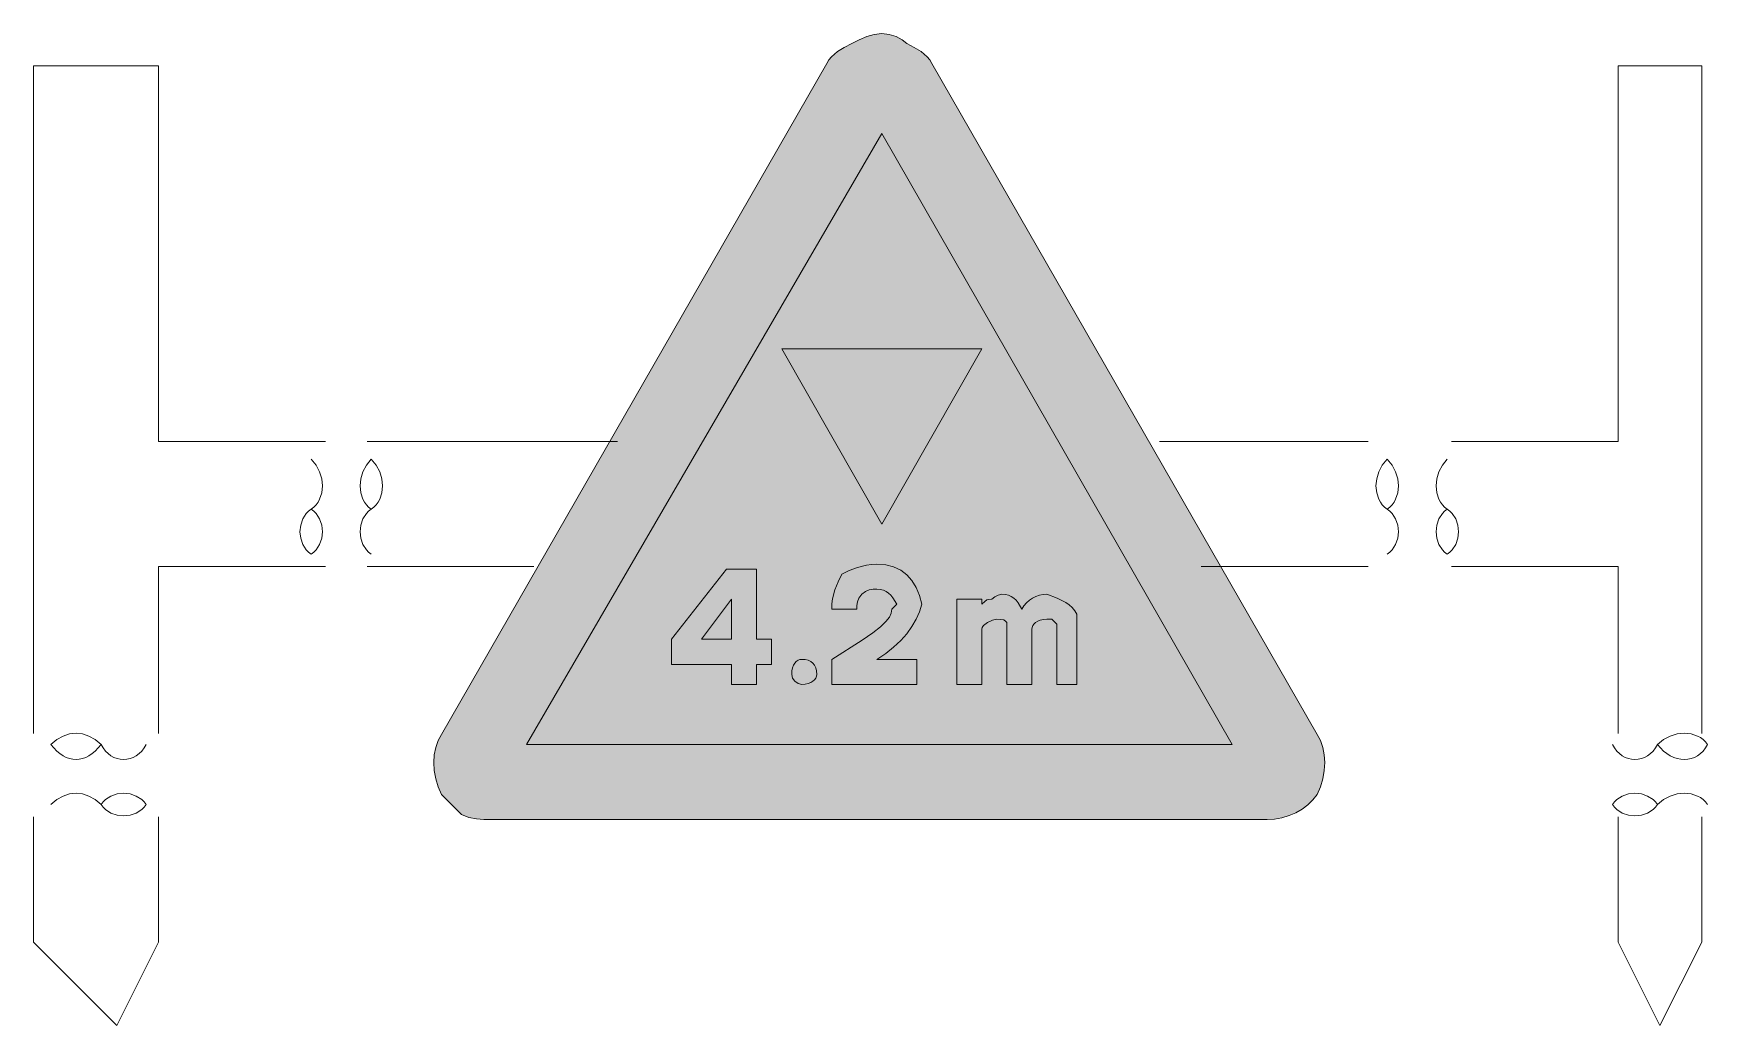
# Model space of a CAD drawing. Header units: metres. Extents: x 81 to 482, y 14 to 252.
import ezdxf

# ---------------------------------------------------------------- set-up
doc = ezdxf.new("R2010")
doc.units = ezdxf.units.M
for name, color, linetype, true_color in [('FILL_BLACK_000000', 7, 'Continuous', 0x000000), ('FILL_RED_FF0000', 7, 'Continuous', 0xff0000), ('FILL_WHITE_FFFFFF', 7, 'Continuous', 0xffffff), ('STROKE_BLACK_000000', 7, 'Continuous', 0x000000)]:
    doc.layers.add(name, color=color, linetype=linetype, true_color=true_color)

msp = doc.modelspace()

# ---------------------------------------------------------------- hatches: boundary and pattern name
at = {"layer": 'FILL_BLACK_000000', "true_color": 0x000000}
h = msp.add_hatch(color=7, dxfattribs=at)
h.dxf.hatch_style = 1
h.paths.add_polyline_path([(308.01, 176.32), (284.01, 134.32), (260.01, 176.32), (308.01, 176.32)])
h = msp.add_hatch(color=7, dxfattribs=at)
h.dxf.hatch_style = 1
h.paths.add_polyline_path([(292.41, 101.92), (292.41, 95.92), (272.01, 95.92), (272.01, 101.92), (279.32, 106.49), (281.84, 108.25), (283.71, 109.72), (285.02, 110.97), (285.85, 112.04), (286.28, 113.01), (286.41, 113.92), (287.61, 115.12), (286.69, 116.69), (286.2, 117.31), (285.66, 117.82), (285.07, 118.21), (284.4, 118.49), (283.66, 118.66), (282.81, 118.72), (281.91, 118.7), (281.01, 118.57), (280.11, 118.21), (279.21, 117.52), (278.52, 116.62), (278.16, 115.72), (278.03, 114.82), (278.01, 113.92), (272.01, 113.92), (272.06, 115.22), (272.22, 116.41), (272.76, 118.57), (273.53, 120.5), (274.41, 122.32), (276.23, 123.2), (278.16, 123.97), (280.32, 124.51), (281.51, 124.67), (282.81, 124.72), (284.95, 124.55), (286.86, 124.06), (288.55, 123.26), (290.01, 122.17), (291.25, 120.79), (292.26, 119.15), (293.05, 117.26), (293.61, 115.12), (293.05, 113.32), (292.26, 111.54), (291.25, 109.78), (290.01, 108.07), (288.55, 106.41), (286.86, 104.83), (284.95, 103.32), (282.81, 101.92), (292.41, 101.92)])
h = msp.add_hatch(color=7, dxfattribs=at)
h.dxf.hatch_style = 1
h.paths.add_polyline_path([(257.61, 100.72), (254.01, 100.72), (254.01, 95.92), (248.01, 95.92), (248.01, 100.72), (233.61, 100.72), (233.61, 106.72), (246.81, 123.52), (254.01, 123.52), (254.01, 106.72), (257.61, 106.72), (257.61, 100.72)])
h.paths.add_polyline_path([(248.01, 106.72), (248.01, 116.32), (240.81, 106.72), (248.01, 106.72)], flags=16)
h = msp.add_hatch(color=7, dxfattribs=at)
h.dxf.hatch_style = 1
h.paths.add_polyline_path([(322.77, 111.47), (322.03, 111.31), (321.42, 111.08), (320.91, 110.77), (320.52, 110.41), (320.23, 110), (320.07, 109.57), (320.01, 109.12), (320.01, 95.92), (314.01, 95.92), (314.01, 110.32), (313.96, 110.72), (313.8, 111.01), (313.26, 111.37), (312.49, 111.5), (311.61, 111.52), (310.54, 111.31), (309.36, 110.77), (308.4, 110), (308.12, 109.57), (308.01, 109.12), (308.01, 95.92), (302.01, 95.92), (302.01, 116.32), (308.01, 116.32), (308.01, 115.12), (308.72, 115.81), (309.21, 116.17), (309.7, 116.3), (310.41, 116.32), (311.16, 116.92), (311.93, 117.33), (312.81, 117.52), (313.66, 117.46), (314.4, 117.29), (315.07, 117.01), (315.66, 116.62), (316.2, 116.11), (316.69, 115.49), (317.61, 113.92), (318.11, 114.76), (318.72, 115.49), (319.4, 116.11), (320.16, 116.62), (320.97, 117.01), (321.83, 117.29), (322.71, 117.46), (323.61, 117.52), (326.08, 116.6), (328.11, 115.57), (328.95, 114.98), (329.68, 114.31), (330.3, 113.57), (330.81, 112.72), (330.81, 111.52), (330.81, 110.32), (330.81, 95.92), (326.01, 95.92), (326.01, 110.32), (324.81, 111.52), (323.61, 111.52), (322.77, 111.47)])
h = msp.add_hatch(color=7, dxfattribs=at)
h.dxf.hatch_style = 1
h.paths.add_polyline_path([(268.35, 97.87), (268.18, 97.44), (267.9, 97.03), (267.51, 96.67), (267, 96.36), (266.38, 96.13), (265.65, 95.97), (264.81, 95.92), (263.93, 96.13), (263.16, 96.67), (262.62, 97.44), (262.41, 98.32), (262.46, 99.16), (262.62, 99.89), (262.85, 100.51), (263.16, 101.02), (263.52, 101.41), (263.93, 101.69), (264.36, 101.86), (264.81, 101.92), (265.65, 101.86), (266.38, 101.69), (267, 101.41), (267.51, 101.02), (267.9, 100.51), (268.18, 99.89), (268.35, 99.16), (268.41, 98.32), (268.35, 97.87)])
at = {"layer": 'FILL_RED_FF0000', "true_color": 0xff0000}
h = msp.add_hatch(color=7, dxfattribs=at)
h.dxf.hatch_style = 1
h.paths.add_polyline_path([(389.2, 82.46), (389.76, 80.83), (390.1, 79.05), (390.21, 77.17), (390.1, 75.24), (389.76, 73.29), (389.2, 71.37), (388.41, 69.52), (387.4, 68.23), (386.2, 67.06), (384.82, 66.04), (383.31, 65.17), (381.68, 64.47), (379.97, 63.95), (378.21, 63.63), (376.41, 63.52), (190.41, 63.52), (188.61, 63.54), (186.81, 63.67), (185.01, 64.03), (183.21, 64.72), (178.41, 69.52), (177.62, 71.37), (177.06, 73.29), (176.72, 75.24), (176.61, 77.17), (176.72, 79.05), (177.06, 80.83), (177.62, 82.46), (178.41, 83.92), (270.81, 244.72), (271.31, 245.57), (271.92, 246.31), (273.36, 247.57), (275.03, 248.6), (276.81, 249.52), (278.61, 250.4), (280.41, 251.17), (282.21, 251.71), (284.01, 251.92), (285.79, 251.71), (287.46, 251.17), (288.9, 250.4), (290.01, 249.52), (291.79, 248.6), (293.46, 247.57), (294.9, 246.31), (295.51, 245.57), (296.01, 244.72), (388.41, 83.92), (389.2, 82.46)])
at = {"layer": 'FILL_WHITE_FFFFFF', "true_color": 0xffffff}
h = msp.add_hatch(color=7, dxfattribs=at)
h.dxf.hatch_style = 1
h.paths.add_polyline_path([(198.81, 81.52), (284.01, 227.92), (368.01, 81.52), (198.81, 81.52)])

# ---------------------------------------------------------------- linework, layer by layer
at = {"layer": 'FILL_BLACK_000000', "lineweight": 0, "true_color": 0x000000}
for points in [[(308.01, 176.32), (284.01, 134.32), (260.01, 176.32)], [(292.41, 101.92), (292.41, 95.92), (272.01, 95.92), (272.01, 101.92), (279.32, 106.49), (281.84, 108.25), (283.71, 109.72), (285.02, 110.97), (285.85, 112.04), (286.28, 113.01), (286.41, 113.92), (287.61, 115.12), (286.69, 116.69), (286.2, 117.31), (285.66, 117.82), (285.07, 118.21), (284.4, 118.49), (283.66, 118.66), (282.81, 118.72), (281.91, 118.7), (281.01, 118.57), (280.11, 118.21), (279.21, 117.52), (278.52, 116.62), (278.16, 115.72), (278.03, 114.82), (278.01, 113.92), (272.01, 113.92), (272.06, 115.22), (272.22, 116.41), (272.76, 118.57), (273.53, 120.5), (274.41, 122.32), (276.23, 123.2), (278.16, 123.97), (280.32, 124.51), (281.51, 124.67), (282.81, 124.72), (284.95, 124.55), (286.86, 124.06), (288.55, 123.26), (290.01, 122.17), (291.25, 120.79), (292.26, 119.15), (293.05, 117.26), (293.61, 115.12), (293.05, 113.32), (292.26, 111.54), (291.25, 109.78), (290.01, 108.07), (288.55, 106.41), (286.86, 104.83), (284.95, 103.32), (282.81, 101.92)], [(257.61, 100.72), (254.01, 100.72), (254.01, 95.92), (248.01, 95.92), (248.01, 100.72), (233.61, 100.72), (233.61, 106.72), (246.81, 123.52), (254.01, 123.52), (254.01, 106.72), (257.61, 106.72)], [(322.77, 111.47), (322.03, 111.31), (321.42, 111.08), (320.91, 110.77), (320.52, 110.41), (320.23, 110), (320.07, 109.57), (320.01, 109.12), (320.01, 95.92), (314.01, 95.92), (314.01, 110.32), (313.96, 110.72), (313.8, 111.01), (313.26, 111.37), (312.49, 111.5), (311.61, 111.52), (310.54, 111.31), (309.36, 110.77), (308.4, 110), (308.12, 109.57), (308.01, 109.12), (308.01, 95.92), (302.01, 95.92), (302.01, 116.32), (308.01, 116.32), (308.01, 115.12), (308.72, 115.81), (309.21, 116.17), (309.7, 116.3), (310.41, 116.32), (311.16, 116.92), (311.93, 117.33), (312.81, 117.52), (313.66, 117.46), (314.4, 117.29), (315.07, 117.01), (315.66, 116.62), (316.2, 116.11), (316.69, 115.49), (317.61, 113.92), (318.11, 114.76), (318.72, 115.49), (319.4, 116.11), (320.16, 116.62), (320.97, 117.01), (321.83, 117.29), (322.71, 117.46), (323.61, 117.52), (326.08, 116.6), (328.11, 115.57), (328.95, 114.98), (329.68, 114.31), (330.3, 113.57), (330.81, 112.72), (330.81, 111.52), (330.81, 110.32), (330.81, 95.92), (326.01, 95.92), (326.01, 110.32), (324.81, 111.52), (323.61, 111.52)], [(248.01, 106.72), (248.01, 116.32), (240.81, 106.72)], [(268.35, 97.87), (268.18, 97.44), (267.9, 97.03), (267.51, 96.67), (267, 96.36), (266.38, 96.13), (265.65, 95.97), (264.81, 95.92), (263.93, 96.13), (263.16, 96.67), (262.62, 97.44), (262.41, 98.32), (262.46, 99.16), (262.62, 99.89), (262.85, 100.51), (263.16, 101.02), (263.52, 101.41), (263.93, 101.69), (264.36, 101.86), (264.81, 101.92), (265.65, 101.86), (266.38, 101.69), (267, 101.41), (267.51, 101.02), (267.9, 100.51), (268.18, 99.89), (268.35, 99.16), (268.41, 98.32)]]:
    msp.add_lwpolyline(points, close=True, dxfattribs=at)
at = {"layer": 'FILL_RED_FF0000', "lineweight": 0, "true_color": 0xff0000}
msp.add_lwpolyline([(389.2, 82.46), (389.76, 80.83), (390.1, 79.05), (390.21, 77.17), (390.1, 75.24), (389.76, 73.29), (389.2, 71.37), (388.41, 69.52), (387.4, 68.23), (386.2, 67.06), (384.82, 66.04), (383.31, 65.17), (381.68, 64.47), (379.97, 63.95), (378.21, 63.63), (376.41, 63.52), (190.41, 63.52), (188.61, 63.54), (186.81, 63.67), (185.01, 64.03), (183.21, 64.72), (178.41, 69.52), (177.62, 71.37), (177.06, 73.29), (176.72, 75.24), (176.61, 77.17), (176.72, 79.05), (177.06, 80.83), (177.62, 82.46), (178.41, 83.92), (270.81, 244.72), (271.31, 245.57), (271.92, 246.31), (273.36, 247.57), (275.03, 248.6), (276.81, 249.52), (278.61, 250.4), (280.41, 251.17), (282.21, 251.71), (284.01, 251.92), (285.79, 251.71), (287.46, 251.17), (288.9, 250.4), (290.01, 249.52), (291.79, 248.6), (293.46, 247.57), (294.9, 246.31), (295.51, 245.57), (296.01, 244.72), (388.41, 83.92)], close=True, dxfattribs=at)
at = {"layer": 'FILL_WHITE_FFFFFF', "lineweight": 0, "true_color": 0xff0000}
msp.add_lwpolyline([(198.81, 81.52), (284.01, 227.92), (368.01, 81.52)], close=True, dxfattribs=at)
at = {"layer": 'STROKE_BLACK_000000', "lineweight": 0, "true_color": 0x000000}
for points in [[(80.61, 244.16), (110.61, 244.16)], [(80.61, 84.16), (80.61, 244.16)], [(110.61, 154.16), (110.61, 244.16)], [(480.61, 244.16), (460.61, 244.16)], [(460.61, 154.16), (460.61, 244.16)], [(480.61, 84.16), (480.61, 244.16)], [(110.61, 154.16), (150.61, 154.16)], [(160.61, 154.16), (220.61, 154.16)], [(400.61, 154.16), (350.61, 154.16)], [(460.61, 154.16), (420.61, 154.16)], [(147.21, 137.92), (147.84, 138.41), (148.39, 138.98), (148.86, 139.61), (149.23, 140.3), (149.74, 141.82), (149.91, 143.47), (149.74, 145.17), (149.23, 146.86), (148.39, 148.47), (147.21, 149.92)], [(161.61, 137.92), (160.98, 138.41), (160.43, 138.98), (159.96, 139.61), (159.58, 140.3), (159.08, 141.82), (158.91, 143.47), (159.08, 145.17), (159.58, 146.86), (160.43, 148.47), (161.61, 149.92)], [(161.61, 137.92), (162.24, 138.41), (162.79, 138.98), (163.26, 139.61), (163.63, 140.3), (164.14, 141.82), (164.31, 143.47), (164.14, 145.17), (163.63, 146.86), (162.79, 148.47), (161.61, 149.92)], [(405.21, 137.92), (404.58, 138.41), (404.03, 138.98), (403.56, 139.61), (403.18, 140.3), (402.68, 141.82), (402.51, 143.47), (402.68, 145.17), (403.18, 146.86), (404.03, 148.47), (405.21, 149.92)], [(405.21, 137.92), (405.84, 138.41), (406.39, 138.98), (406.86, 139.61), (407.23, 140.3), (407.74, 141.82), (407.91, 143.47), (407.74, 145.17), (407.23, 146.86), (406.39, 148.47), (405.21, 149.92)], [(419.61, 137.92), (418.98, 138.41), (418.43, 138.98), (417.96, 139.61), (417.58, 140.3), (417.08, 141.82), (416.91, 143.47), (417.08, 145.17), (417.58, 146.86), (418.43, 148.47), (419.61, 149.92)], [(147.21, 127.12), (146.58, 127.61), (146.03, 128.17), (145.18, 129.48), (144.68, 130.96), (144.51, 132.52), (144.68, 134.08), (145.18, 135.56), (146.03, 136.87), (146.58, 137.43), (147.21, 137.92)], [(147.21, 127.12), (147.84, 127.61), (148.39, 128.17), (149.23, 129.48), (149.74, 130.96), (149.91, 132.52), (149.74, 134.08), (149.23, 135.56), (148.39, 136.87), (147.84, 137.43), (147.21, 137.92)], [(161.61, 127.12), (160.98, 127.61), (160.43, 128.17), (159.58, 129.48), (159.08, 130.96), (158.91, 132.52), (159.08, 134.08), (159.58, 135.56), (160.43, 136.87), (160.98, 137.43), (161.61, 137.92)], [(405.21, 127.12), (405.84, 127.61), (406.39, 128.17), (407.23, 129.48), (407.74, 130.96), (407.91, 132.52), (407.74, 134.08), (407.23, 135.56), (406.39, 136.87), (405.84, 137.43), (405.21, 137.92)], [(419.61, 127.12), (418.98, 127.61), (418.43, 128.17), (417.58, 129.48), (417.08, 130.96), (416.91, 132.52), (417.08, 134.08), (417.58, 135.56), (418.43, 136.87), (418.98, 137.43), (419.61, 137.92)], [(419.61, 127.12), (420.24, 127.61), (420.79, 128.17), (421.63, 129.48), (422.14, 130.96), (422.31, 132.52), (422.14, 134.08), (421.63, 135.56), (420.79, 136.87), (420.24, 137.43), (419.61, 137.92)], [(110.61, 124.16), (150.61, 124.16)], [(110.61, 84.16), (110.61, 124.16)], [(160.61, 124.16), (200.61, 124.16)], [(400.61, 124.16), (360.61, 124.16)], [(460.61, 124.16), (420.61, 124.16)], [(460.61, 84.16), (460.61, 124.16)], [(84.81, 81.52), (86.21, 82.7), (87.7, 83.54), (89.24, 84.05), (90.81, 84.22), (92.38, 84.05), (93.92, 83.54), (95.41, 82.7), (96.81, 81.52)], [(84.81, 81.52), (86.21, 79.94), (86.95, 79.33), (87.7, 78.82), (88.46, 78.43), (89.24, 78.14), (90.02, 77.98), (90.81, 77.92), (91.6, 77.98), (92.38, 78.14), (93.16, 78.43), (93.92, 78.82), (94.67, 79.33), (95.41, 79.94), (96.81, 81.52)], [(96.81, 81.52), (97.3, 80.68), (97.86, 79.94), (98.49, 79.33), (99.17, 78.82), (99.89, 78.43), (100.65, 78.14), (101.42, 77.98), (102.21, 77.92), (103, 77.98), (103.77, 78.14), (104.53, 78.43), (105.25, 78.82), (105.93, 79.33), (106.56, 79.94), (107.12, 80.68), (107.61, 81.52)], [(470.01, 81.52), (469.52, 80.68), (468.96, 79.94), (468.33, 79.33), (467.65, 78.82), (466.93, 78.43), (466.17, 78.14), (465.4, 77.98), (464.61, 77.92), (463.82, 77.98), (463.05, 78.14), (462.29, 78.43), (461.57, 78.82), (460.89, 79.33), (460.26, 79.94), (459.7, 80.68), (459.21, 81.52)], [(482.01, 81.52), (481.52, 82.15), (480.95, 82.7), (480.32, 83.17), (479.63, 83.54), (478.11, 84.05), (476.46, 84.22), (474.76, 84.05), (473.07, 83.54), (471.46, 82.7), (470.01, 81.52)], [(482.01, 81.52), (481.52, 80.68), (480.95, 79.94), (480.32, 79.33), (479.63, 78.82), (478.89, 78.43), (478.11, 78.14), (477.3, 77.98), (476.46, 77.92), (475.61, 77.98), (474.76, 78.14), (473.91, 78.43), (473.07, 78.82), (472.25, 79.33), (471.46, 79.94), (470.71, 80.68), (470.01, 81.52)], [(84.81, 67.12), (86.21, 68.3), (87.7, 69.14), (89.24, 69.65), (90.81, 69.82), (92.38, 69.65), (93.92, 69.14), (95.41, 68.3), (96.81, 67.12)], [(96.81, 67.12), (97.3, 67.75), (97.86, 68.3), (99.17, 69.14), (100.65, 69.65), (102.21, 69.82), (103.77, 69.65), (105.25, 69.14), (106.56, 68.3), (107.12, 67.75), (107.61, 67.12)], [(470.01, 67.12), (469.52, 67.75), (468.96, 68.3), (467.65, 69.14), (466.17, 69.65), (464.61, 69.82), (463.05, 69.65), (461.57, 69.14), (460.26, 68.3), (459.7, 67.75), (459.21, 67.12)], [(482.01, 67.12), (481.52, 67.75), (480.95, 68.3), (480.32, 68.77), (479.63, 69.14), (478.11, 69.65), (476.46, 69.82), (474.76, 69.65), (473.07, 69.14), (471.46, 68.3), (470.01, 67.12)], [(96.81, 67.12), (97.3, 66.49), (97.86, 65.94), (99.17, 65.09), (100.65, 64.59), (102.21, 64.42), (103.77, 64.59), (105.25, 65.09), (106.56, 65.94), (107.12, 66.49), (107.61, 67.12)], [(470.01, 67.12), (469.52, 66.49), (468.96, 65.94), (467.65, 65.09), (466.17, 64.59), (464.61, 64.42), (463.05, 64.59), (461.57, 65.09), (460.26, 65.94), (459.7, 66.49), (459.21, 67.12)], [(80.61, 34.16), (80.61, 64.16)], [(110.61, 34.16), (110.61, 64.16)], [(460.61, 34.16), (460.61, 64.16)], [(480.61, 34.16), (480.61, 64.16)], [(80.61, 34.16), (100.61, 14.16)], [(110.61, 34.16), (100.61, 14.16)], [(460.61, 34.16), (470.61, 14.16)], [(480.61, 34.16), (470.61, 14.16)]]:
    msp.add_lwpolyline(points, dxfattribs=at)

doc.saveas('drawing.dxf')
